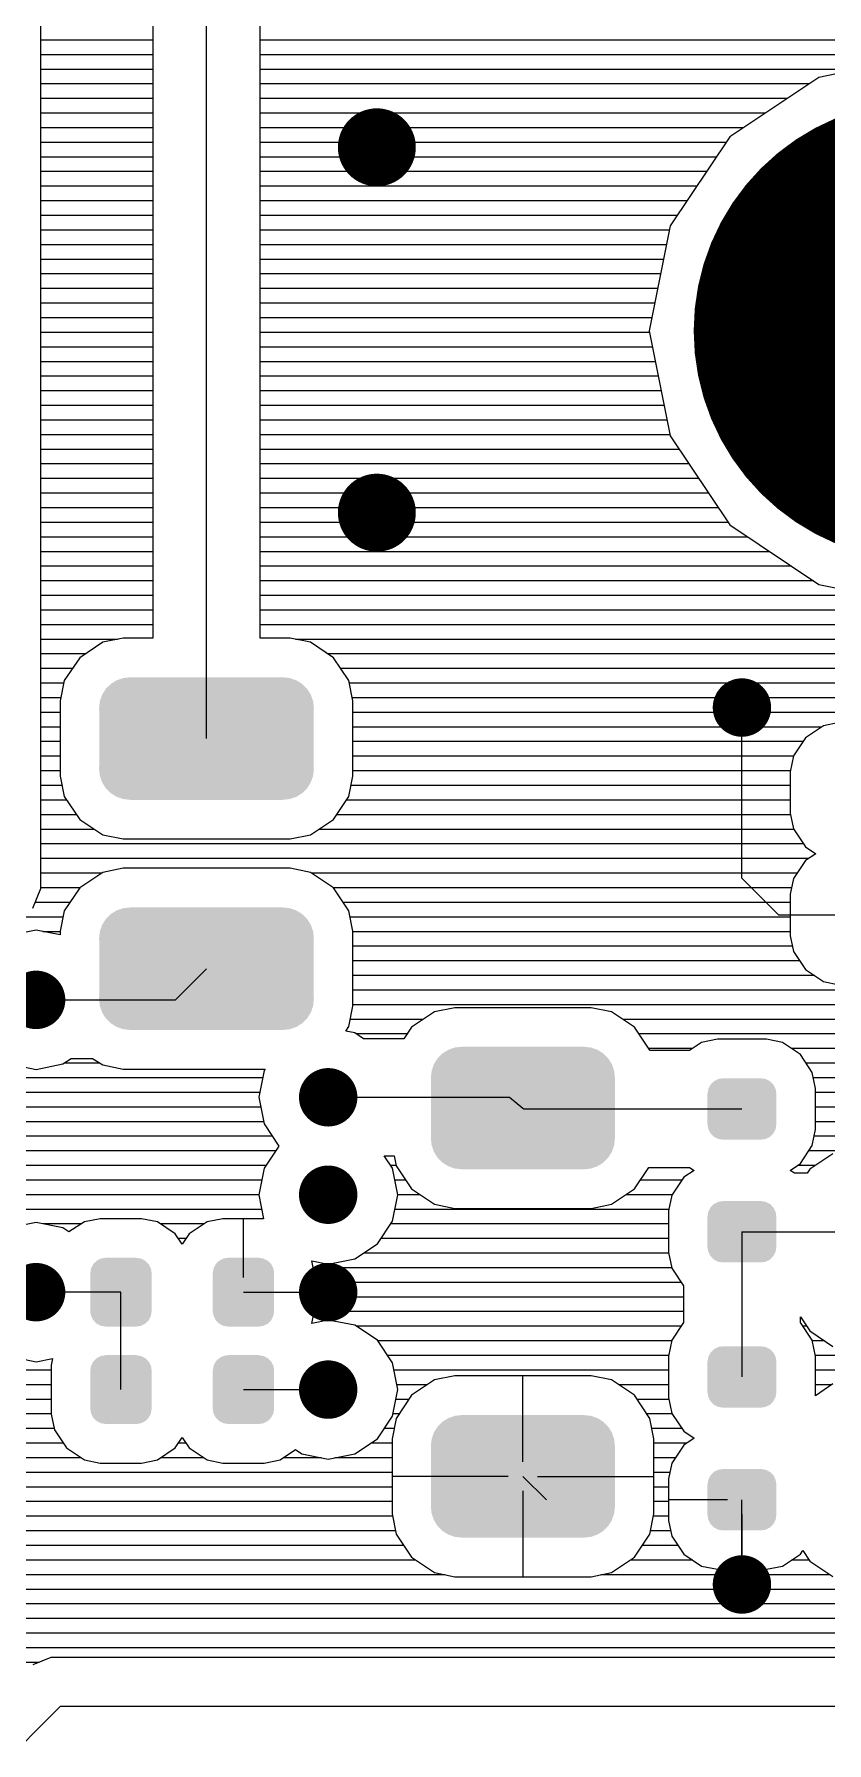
# Model space of a CAD drawing. Extents: x 295 to 953, y 10 to 290.
# Drawn here: x 789.56 to 812.3, y 191.31 to 240.3 of the extents above; entities that cross this region are included whole.
import ezdxf

# ---------------------------------------------------------------- set-up
doc = ezdxf.new("R2010")
doc.units = 0
doc.header["$LTSCALE"] = 5
doc.header["$MEASUREMENT"] = 0
doc.layers.get('0').update_dxf_attribs({"linetype": 'CONTINUOUS', "lineweight": 25})
doc.layers.add('DV-DPO-A6_BOT', color=7, linetype='CONTINUOUS')

msp = doc.modelspace()

# ---------------------------------------------------------------- linework, layer by layer
for points, const_width in [([(799.95, 237.059, -1), (798.832, 237.059, -1)], 1.118), ([(818.382, 231.795, -1), (811.782, 231.795, -1)], 6.599), ([(799.95, 226.582, -1), (798.832, 226.582, -1)], 1.118), ([(810.287, 220.994, -1), (809.449, 220.994, -1)], 0.838), ([(790.031, 212.612, -1), (789.193, 212.612, -1)], 0.838), ([(798.413, 209.818, -1), (797.575, 209.818, -1)], 0.838), ([(798.413, 207.024, -1), (797.575, 207.024, -1)], 0.838), ([(790.031, 204.23, -1), (789.193, 204.23, -1)], 0.838), ([(798.413, 204.23, -1), (797.575, 204.23, -1)], 0.838), ([(798.413, 201.436, -1), (797.575, 201.436, -1)], 0.838), ([(810.287, 195.848, -1), (809.449, 195.848, -1)], 0.838)]:
    msp.add_lwpolyline(points, format="xyb", close=True, dxfattribs=dict(const_width=const_width))
for points in [[(797.494, 221.366), (797.392, 221.529), (791.508, 221.366), (791.612, 221.529)], [(797.392, 221.529), (797.387, 221.533), (791.612, 221.529), (791.615, 221.533)], [(797.387, 221.533), (797.252, 221.669), (791.615, 221.533), (791.752, 221.669)], [(797.252, 221.669), (797.246, 221.672), (791.752, 221.669), (791.755, 221.672)], [(797.246, 221.672), (797.084, 221.774), (791.755, 221.672), (791.92, 221.774)], [(797.084, 221.774), (797.077, 221.776), (791.92, 221.774), (791.924, 221.776)], [(797.077, 221.776), (796.897, 221.839), (791.924, 221.776), (792.108, 221.839)], [(796.897, 221.839), (796.886, 221.84), (792.108, 221.839), (792.111, 221.84)], [(796.886, 221.84), (796.7, 221.861), (792.111, 221.84), (792.303, 221.861)], [(796.7, 221.861), (796.7, 221.865), (792.303, 221.861), (792.303, 221.865)], [(797.583, 220.982), (797.562, 221.174), (791.42, 220.982), (791.442, 221.174)], [(797.58, 220.912), (797.583, 220.982), (791.422, 220.912), (791.42, 220.982)], [(797.56, 221.179), (797.497, 221.361), (791.442, 221.179), (791.507, 221.361)], [(797.562, 221.174), (797.56, 221.179), (791.442, 221.174), (791.442, 221.179)], [(797.497, 221.361), (797.494, 221.366), (791.507, 221.361), (791.508, 221.366)], [(797.58, 219.298), (797.58, 220.912), (791.422, 219.298), (791.422, 220.912)], [(797.583, 219.228), (797.58, 219.298), (791.42, 219.228), (791.422, 219.298)], [(797.561, 219.037), (797.583, 219.228), (791.441, 219.037), (791.42, 219.228)], [(797.561, 219.031), (797.561, 219.037), (791.443, 219.031), (791.441, 219.037)], [(797.496, 218.849), (797.561, 219.031), (791.506, 218.849), (791.443, 219.031)], [(797.494, 218.844), (797.496, 218.849), (791.509, 218.844), (791.506, 218.849)], [(797.391, 218.682), (797.494, 218.844), (791.611, 218.682), (791.509, 218.844)], [(797.388, 218.677), (797.391, 218.682), (791.615, 218.677), (791.611, 218.682)], [(797.251, 218.541), (797.388, 218.677), (791.751, 218.541), (791.615, 218.677)], [(797.247, 218.538), (797.251, 218.541), (791.757, 218.538), (791.751, 218.541)], [(797.083, 218.436), (797.247, 218.538), (791.919, 218.436), (791.757, 218.538)], [(797.079, 218.434), (797.083, 218.436), (791.926, 218.434), (791.919, 218.436)], [(796.895, 218.371), (797.079, 218.434), (792.106, 218.371), (791.926, 218.434)], [(796.892, 218.37), (796.895, 218.371), (792.117, 218.37), (792.106, 218.371)], [(796.7, 218.349), (796.892, 218.37), (792.303, 218.349), (792.117, 218.37)], [(796.7, 218.345), (796.7, 218.349), (792.303, 218.345), (792.303, 218.349)], [(797.246, 215.073), (797.084, 215.175), (791.755, 215.073), (791.92, 215.175)], [(797.084, 215.175), (797.077, 215.177), (791.92, 215.175), (791.924, 215.177)], [(797.077, 215.177), (796.897, 215.24), (791.924, 215.177), (792.108, 215.24)], [(796.897, 215.24), (796.886, 215.241), (792.108, 215.24), (792.111, 215.241)], [(796.886, 215.241), (796.7, 215.261), (792.111, 215.241), (792.303, 215.261)], [(796.7, 215.261), (796.7, 215.266), (792.303, 215.261), (792.303, 215.266)], [(797.56, 214.58), (797.497, 214.761), (791.442, 214.58), (791.507, 214.761)], [(797.497, 214.761), (797.494, 214.766), (791.507, 214.761), (791.508, 214.766)], [(797.494, 214.766), (797.392, 214.929), (791.508, 214.766), (791.612, 214.929)], [(797.392, 214.929), (797.387, 214.934), (791.612, 214.929), (791.615, 214.934)], [(797.387, 214.934), (797.252, 215.069), (791.615, 214.934), (791.752, 215.069)], [(797.252, 215.069), (797.246, 215.073), (791.752, 215.069), (791.755, 215.073)], [(797.583, 214.383), (797.562, 214.574), (791.42, 214.383), (791.442, 214.574)], [(797.58, 214.313), (797.583, 214.383), (791.422, 214.313), (791.42, 214.383)], [(797.58, 212.698), (797.58, 214.313), (791.422, 212.698), (791.422, 214.313)], [(797.562, 214.574), (797.56, 214.58), (791.442, 214.574), (791.442, 214.58)], [(797.583, 212.628), (797.58, 212.698), (791.42, 212.628), (791.422, 212.698)], [(797.561, 212.437), (797.583, 212.628), (791.441, 212.437), (791.42, 212.628)], [(797.561, 212.432), (797.561, 212.437), (791.443, 212.432), (791.441, 212.437)], [(797.496, 212.25), (797.561, 212.432), (791.506, 212.25), (791.443, 212.432)], [(797.494, 212.245), (797.496, 212.25), (791.509, 212.245), (791.506, 212.25)], [(797.391, 212.082), (797.494, 212.245), (791.611, 212.082), (791.509, 212.245)], [(797.388, 212.078), (797.391, 212.082), (791.615, 212.078), (791.611, 212.082)], [(797.251, 211.942), (797.388, 212.078), (791.751, 211.942), (791.615, 212.078)], [(797.247, 211.939), (797.251, 211.942), (791.757, 211.939), (791.751, 211.942)], [(797.083, 211.837), (797.247, 211.939), (791.919, 211.837), (791.757, 211.939)], [(797.079, 211.834), (797.083, 211.837), (791.926, 211.834), (791.919, 211.837)], [(796.895, 211.772), (797.079, 211.834), (792.106, 211.772), (791.926, 211.834)], [(796.892, 211.77), (796.895, 211.772), (792.117, 211.77), (792.106, 211.772)], [(796.7, 211.75), (796.892, 211.77), (792.303, 211.75), (792.117, 211.77)], [(796.7, 211.745), (796.7, 211.75), (792.303, 211.745), (792.303, 211.75)], [(805.883, 211.079), (805.726, 211.179), (801.279, 211.079), (801.44, 211.179)], [(805.726, 211.179), (805.713, 211.183), (801.44, 211.179), (801.448, 211.183)], [(805.713, 211.183), (805.539, 211.244), (801.448, 211.183), (801.628, 211.244)], [(805.539, 211.244), (805.518, 211.247), (801.628, 211.244), (801.635, 211.247)], [(805.518, 211.247), (805.342, 211.267), (801.635, 211.247), (801.822, 211.267)], [(805.342, 211.267), (805.342, 211.27), (801.822, 211.267), (801.822, 211.27)], [(806.198, 210.587), (806.137, 210.764), (800.965, 210.587), (801.028, 210.764)], [(806.137, 210.764), (806.131, 210.774), (801.028, 210.764), (801.031, 210.774)], [(806.131, 210.774), (806.033, 210.932), (801.031, 210.774), (801.133, 210.932)], [(806.033, 210.932), (806.024, 210.94), (801.133, 210.932), (801.138, 210.94)], [(806.024, 210.94), (805.893, 211.073), (801.138, 210.94), (801.272, 211.073)], [(805.893, 211.073), (805.883, 211.079), (801.272, 211.073), (801.279, 211.079)], [(806.222, 210.39), (806.201, 210.577), (800.942, 210.39), (800.963, 210.577)], [(806.222, 210.388), (806.222, 210.39), (800.942, 210.388), (800.942, 210.39)], [(806.222, 208.633), (806.222, 210.388), (800.942, 208.633), (800.942, 210.388)], [(806.201, 210.577), (806.198, 210.587), (800.963, 210.577), (800.965, 210.587)], [(810.765, 210.185), (810.68, 210.274), (808.969, 210.185), (809.06, 210.274)], [(810.68, 210.274), (810.664, 210.283), (809.06, 210.274), (809.069, 210.283)], [(810.664, 210.283), (810.556, 210.339), (809.069, 210.283), (809.185, 210.339)], [(810.556, 210.339), (810.53, 210.344), (809.185, 210.339), (809.194, 210.344)], [(810.53, 210.344), (810.419, 210.362), (809.194, 210.344), (809.318, 210.362)], [(810.857, 209.041), (810.857, 209.924), (808.879, 209.041), (808.879, 209.924)], [(810.855, 209.924), (810.837, 210.048), (808.882, 209.924), (808.902, 210.048)], [(810.837, 210.048), (810.83, 210.062), (808.902, 210.048), (808.904, 210.062)], [(810.83, 210.062), (810.777, 210.174), (808.904, 210.062), (808.963, 210.174)], [(810.777, 210.174), (810.765, 210.185), (808.963, 210.174), (808.969, 210.185)], [(810.835, 208.917), (810.855, 209.041), (808.9, 208.917), (808.882, 209.041)], [(810.832, 208.903), (810.835, 208.917), (808.907, 208.903), (808.9, 208.917)], [(810.774, 208.791), (810.832, 208.903), (808.96, 208.791), (808.907, 208.903)], [(810.768, 208.779), (810.774, 208.791), (808.972, 208.779), (808.96, 208.791)], [(810.677, 208.69), (810.768, 208.779), (809.057, 208.69), (808.972, 208.779)], [(806.222, 208.63), (806.222, 208.633), (800.942, 208.63), (800.942, 208.633)], [(806.2, 208.444), (806.222, 208.63), (800.962, 208.444), (800.942, 208.63)], [(806.199, 208.433), (806.2, 208.444), (800.966, 208.433), (800.962, 208.444)], [(806.136, 208.257), (806.199, 208.433), (801.027, 208.257), (800.966, 208.433)], [(806.133, 208.247), (806.136, 208.257), (801.033, 208.247), (801.027, 208.257)], [(806.031, 208.088), (806.133, 208.247), (801.131, 208.088), (801.033, 208.247)], [(810.668, 208.682), (810.677, 208.69), (809.073, 208.682), (809.057, 208.69)], [(810.552, 208.625), (810.668, 208.682), (809.18, 208.625), (809.073, 208.682)], [(810.542, 208.621), (810.552, 208.625), (809.207, 208.621), (809.18, 208.625)], [(810.419, 208.602), (810.542, 208.621), (809.318, 208.602), (809.207, 208.621)], [(806.026, 208.08), (806.031, 208.088), (801.139, 208.08), (801.131, 208.088)], [(805.891, 207.948), (806.026, 208.08), (801.271, 207.948), (801.139, 208.08)], [(805.885, 207.941), (805.891, 207.948), (801.281, 207.941), (801.271, 207.948)], [(805.724, 207.842), (805.885, 207.941), (801.438, 207.842), (801.281, 207.941)], [(805.716, 207.837), (805.724, 207.842), (801.451, 207.837), (801.438, 207.842)], [(805.535, 207.776), (805.716, 207.837), (801.625, 207.776), (801.451, 207.837)], [(805.528, 207.774), (805.535, 207.776), (801.645, 207.774), (801.625, 207.776)], [(805.342, 207.754), (805.528, 207.774), (801.822, 207.754), (801.645, 207.774)], [(805.342, 207.75), (805.342, 207.754), (801.822, 207.75), (801.822, 207.754)], [(810.664, 206.762), (810.556, 206.819), (809.069, 206.762), (809.185, 206.819)], [(810.556, 206.819), (810.53, 206.823), (809.185, 206.819), (809.194, 206.823)], [(810.53, 206.823), (810.419, 206.842), (809.194, 206.823), (809.318, 206.842)], [(810.857, 205.52), (810.857, 206.403), (808.879, 205.52), (808.879, 206.403)], [(810.855, 206.403), (810.837, 206.527), (808.882, 206.403), (808.902, 206.527)], [(810.837, 206.527), (810.83, 206.541), (808.902, 206.527), (808.904, 206.541)], [(810.83, 206.541), (810.777, 206.653), (808.904, 206.541), (808.963, 206.653)], [(810.777, 206.653), (810.765, 206.665), (808.963, 206.653), (808.969, 206.665)], [(810.765, 206.665), (810.68, 206.754), (808.969, 206.665), (809.06, 206.754)], [(810.68, 206.754), (810.664, 206.762), (809.06, 206.754), (809.069, 206.762)], [(810.835, 205.397), (810.855, 205.52), (808.9, 205.397), (808.882, 205.52)], [(810.832, 205.383), (810.835, 205.397), (808.907, 205.383), (808.9, 205.397)], [(810.774, 205.271), (810.832, 205.383), (808.96, 205.271), (808.907, 205.383)], [(792.928, 204.78), (792.91, 204.903), (791.168, 204.78), (791.189, 204.903)], [(792.91, 204.903), (792.903, 204.918), (791.189, 204.903), (791.192, 204.918)], [(792.903, 204.918), (792.849, 205.028), (791.192, 204.918), (791.25, 205.028)], [(792.849, 205.028), (792.837, 205.041), (791.25, 205.028), (791.257, 205.041)], [(792.837, 205.041), (792.751, 205.128), (791.257, 205.041), (791.348, 205.128)], [(792.751, 205.128), (792.734, 205.137), (791.348, 205.128), (791.358, 205.137)], [(792.734, 205.137), (792.628, 205.193), (791.358, 205.137), (791.474, 205.193)], [(792.628, 205.193), (792.599, 205.197), (791.474, 205.193), (791.484, 205.197)], [(792.599, 205.197), (792.49, 205.215), (791.484, 205.197), (791.607, 205.215)], [(792.49, 205.215), (792.49, 205.219), (791.607, 205.215), (791.607, 205.219)], [(796.443, 204.78), (796.425, 204.903), (794.683, 204.78), (794.704, 204.903)], [(796.425, 204.903), (796.417, 204.918), (794.704, 204.903), (794.706, 204.918)], [(796.417, 204.918), (796.364, 205.028), (794.706, 204.918), (794.765, 205.028)], [(796.364, 205.028), (796.351, 205.041), (794.765, 205.028), (794.772, 205.041)], [(796.351, 205.041), (796.266, 205.128), (794.772, 205.041), (794.863, 205.128)], [(796.266, 205.128), (796.249, 205.137), (794.863, 205.128), (794.873, 205.137)], [(796.249, 205.137), (796.142, 205.193), (794.873, 205.137), (794.989, 205.193)], [(796.142, 205.193), (796.114, 205.197), (794.989, 205.193), (794.999, 205.197)], [(796.114, 205.197), (796.005, 205.215), (794.999, 205.197), (795.122, 205.215)], [(796.005, 205.215), (796.005, 205.219), (795.122, 205.215), (795.122, 205.219)], [(810.768, 205.259), (810.774, 205.271), (808.972, 205.259), (808.96, 205.271)], [(810.677, 205.17), (810.768, 205.259), (809.057, 205.17), (808.972, 205.259)], [(810.668, 205.161), (810.677, 205.17), (809.073, 205.161), (809.057, 205.17)], [(810.552, 205.105), (810.668, 205.161), (809.18, 205.105), (809.073, 205.161)], [(810.542, 205.1), (810.552, 205.105), (809.207, 205.1), (809.18, 205.105)], [(810.419, 205.082), (810.542, 205.1), (809.318, 205.082), (809.207, 205.1)], [(792.928, 204.777), (792.928, 204.78), (791.168, 204.777), (791.168, 204.78)], [(792.928, 203.682), (792.928, 204.777), (791.168, 203.682), (791.168, 204.777)], [(796.443, 204.777), (796.443, 204.78), (794.683, 204.777), (794.683, 204.78)], [(796.443, 203.682), (796.443, 204.777), (794.683, 203.682), (794.683, 204.777)], [(792.928, 203.679), (792.928, 203.682), (791.168, 203.679), (791.168, 203.682)], [(792.908, 203.556), (792.928, 203.679), (791.187, 203.556), (791.168, 203.679)], [(792.905, 203.542), (792.908, 203.556), (791.194, 203.542), (791.187, 203.556)], [(792.846, 203.431), (792.905, 203.542), (791.248, 203.431), (791.194, 203.542)], [(792.84, 203.418), (792.846, 203.431), (791.26, 203.418), (791.248, 203.431)], [(792.748, 203.331), (792.84, 203.418), (791.345, 203.331), (791.26, 203.418)], [(796.443, 203.679), (796.443, 203.682), (794.683, 203.679), (794.683, 203.682)], [(796.422, 203.556), (796.443, 203.679), (794.702, 203.556), (794.683, 203.679)], [(796.42, 203.542), (796.422, 203.556), (794.709, 203.542), (794.702, 203.556)], [(796.361, 203.431), (796.42, 203.542), (794.763, 203.431), (794.709, 203.542)], [(796.354, 203.418), (796.361, 203.431), (794.775, 203.418), (794.763, 203.431)], [(796.263, 203.331), (796.354, 203.418), (794.86, 203.331), (794.775, 203.418)], [(792.739, 203.322), (792.748, 203.331), (791.363, 203.322), (791.345, 203.331)], [(792.622, 203.266), (792.739, 203.322), (791.469, 203.266), (791.363, 203.322)], [(792.613, 203.262), (792.622, 203.266), (791.498, 203.262), (791.469, 203.266)], [(792.49, 203.244), (792.613, 203.262), (791.607, 203.244), (791.498, 203.262)], [(792.49, 203.241), (792.49, 203.244), (791.607, 203.241), (791.607, 203.244)], [(796.254, 203.322), (796.263, 203.331), (794.877, 203.322), (794.86, 203.331)], [(796.137, 203.266), (796.254, 203.322), (794.984, 203.266), (794.877, 203.322)], [(796.128, 203.262), (796.137, 203.266), (795.013, 203.262), (794.984, 203.266)], [(796.005, 203.244), (796.128, 203.262), (795.122, 203.244), (795.013, 203.262)], [(796.005, 203.241), (796.005, 203.244), (795.122, 203.241), (795.122, 203.244)], [(792.734, 202.343), (792.628, 202.399), (791.358, 202.343), (791.474, 202.399)], [(792.628, 202.399), (792.599, 202.403), (791.474, 202.399), (791.484, 202.403)], [(792.599, 202.403), (792.49, 202.421), (791.484, 202.403), (791.607, 202.421)], [(792.49, 202.421), (792.49, 202.425), (791.607, 202.421), (791.607, 202.425)], [(796.249, 202.343), (796.142, 202.399), (794.873, 202.343), (794.989, 202.399)], [(796.142, 202.399), (796.114, 202.403), (794.989, 202.399), (794.999, 202.403)], [(796.114, 202.403), (796.005, 202.421), (794.999, 202.403), (795.122, 202.421)], [(796.005, 202.421), (796.005, 202.425), (795.122, 202.421), (795.122, 202.425)], [(810.855, 202.24), (810.837, 202.364), (808.882, 202.24), (808.902, 202.364)], [(810.837, 202.364), (810.83, 202.378), (808.902, 202.364), (808.904, 202.378)], [(810.83, 202.378), (810.777, 202.49), (808.904, 202.378), (808.963, 202.49)], [(810.777, 202.49), (810.765, 202.502), (808.963, 202.49), (808.969, 202.502)], [(810.765, 202.502), (810.68, 202.591), (808.969, 202.502), (809.06, 202.591)], [(810.68, 202.591), (810.664, 202.599), (809.06, 202.591), (809.069, 202.599)], [(810.664, 202.599), (810.556, 202.656), (809.069, 202.599), (809.185, 202.656)], [(810.556, 202.656), (810.53, 202.66), (809.185, 202.656), (809.194, 202.66)], [(810.53, 202.66), (810.419, 202.679), (809.194, 202.66), (809.318, 202.679)], [(792.928, 201.986), (792.91, 202.109), (791.168, 201.986), (791.189, 202.109)], [(792.928, 201.983), (792.928, 201.986), (791.168, 201.983), (791.168, 201.986)], [(792.928, 200.888), (792.928, 201.983), (791.168, 200.888), (791.168, 201.983)], [(792.91, 202.109), (792.903, 202.124), (791.189, 202.109), (791.192, 202.124)], [(792.903, 202.124), (792.849, 202.234), (791.192, 202.124), (791.25, 202.234)], [(792.849, 202.234), (792.837, 202.247), (791.25, 202.234), (791.257, 202.247)], [(792.837, 202.247), (792.751, 202.334), (791.257, 202.247), (791.348, 202.334)], [(792.751, 202.334), (792.734, 202.343), (791.348, 202.334), (791.358, 202.343)], [(796.443, 201.986), (796.425, 202.109), (794.683, 201.986), (794.704, 202.109)], [(796.443, 201.983), (796.443, 201.986), (794.683, 201.983), (794.683, 201.986)], [(796.443, 200.888), (796.443, 201.983), (794.683, 200.888), (794.683, 201.983)], [(796.425, 202.109), (796.417, 202.124), (794.704, 202.109), (794.706, 202.124)], [(796.417, 202.124), (796.364, 202.234), (794.706, 202.124), (794.765, 202.234)], [(796.364, 202.234), (796.351, 202.247), (794.765, 202.234), (794.772, 202.247)], [(796.351, 202.247), (796.266, 202.334), (794.772, 202.247), (794.863, 202.334)], [(796.266, 202.334), (796.249, 202.343), (794.863, 202.334), (794.873, 202.343)], [(810.857, 201.357), (810.857, 202.24), (808.879, 201.357), (808.879, 202.24)], [(792.928, 200.885), (792.928, 200.888), (791.168, 200.885), (791.168, 200.888)], [(792.908, 200.762), (792.928, 200.885), (791.187, 200.762), (791.168, 200.885)], [(796.443, 200.885), (796.443, 200.888), (794.683, 200.885), (794.683, 200.888)], [(796.422, 200.762), (796.443, 200.885), (794.702, 200.762), (794.683, 200.885)], [(810.835, 201.234), (810.855, 201.357), (808.9, 201.234), (808.882, 201.357)], [(810.832, 201.22), (810.835, 201.234), (808.907, 201.22), (808.9, 201.234)], [(810.774, 201.108), (810.832, 201.22), (808.96, 201.108), (808.907, 201.22)], [(810.768, 201.096), (810.774, 201.108), (808.972, 201.096), (808.96, 201.108)], [(810.677, 201.007), (810.768, 201.096), (809.057, 201.007), (808.972, 201.096)], [(810.668, 200.998), (810.677, 201.007), (809.073, 200.998), (809.057, 201.007)], [(810.552, 200.942), (810.668, 200.998), (809.18, 200.942), (809.073, 200.998)], [(810.542, 200.937), (810.552, 200.942), (809.207, 200.937), (809.18, 200.942)], [(810.419, 200.919), (810.542, 200.937), (809.318, 200.919), (809.207, 200.937)], [(792.905, 200.748), (792.908, 200.762), (791.194, 200.748), (791.187, 200.762)], [(792.846, 200.637), (792.905, 200.748), (791.248, 200.637), (791.194, 200.748)], [(792.84, 200.624), (792.846, 200.637), (791.26, 200.624), (791.248, 200.637)], [(792.748, 200.537), (792.84, 200.624), (791.345, 200.537), (791.26, 200.624)], [(792.739, 200.528), (792.748, 200.537), (791.363, 200.528), (791.345, 200.537)], [(792.622, 200.472), (792.739, 200.528), (791.469, 200.472), (791.363, 200.528)], [(792.613, 200.468), (792.622, 200.472), (791.498, 200.468), (791.469, 200.472)], [(792.49, 200.45), (792.613, 200.468), (791.607, 200.45), (791.498, 200.468)], [(792.49, 200.447), (792.49, 200.45), (791.607, 200.447), (791.607, 200.45)], [(796.42, 200.748), (796.422, 200.762), (794.709, 200.748), (794.702, 200.762)], [(796.361, 200.637), (796.42, 200.748), (794.763, 200.637), (794.709, 200.748)], [(796.354, 200.624), (796.361, 200.637), (794.775, 200.624), (794.763, 200.637)], [(796.263, 200.537), (796.354, 200.624), (794.86, 200.537), (794.775, 200.624)], [(796.254, 200.528), (796.263, 200.537), (794.877, 200.528), (794.86, 200.537)], [(796.137, 200.472), (796.254, 200.528), (794.984, 200.472), (794.877, 200.528)], [(796.128, 200.468), (796.137, 200.472), (795.013, 200.468), (794.984, 200.472)], [(796.005, 200.45), (796.128, 200.468), (795.122, 200.45), (795.013, 200.468)], [(796.005, 200.447), (796.005, 200.45), (795.122, 200.447), (795.122, 200.45)], [(806.024, 200.379), (805.893, 200.511), (801.138, 200.379), (801.272, 200.511)], [(805.893, 200.511), (805.883, 200.518), (801.272, 200.511), (801.279, 200.518)], [(805.883, 200.518), (805.726, 200.617), (801.279, 200.518), (801.44, 200.617)], [(805.726, 200.617), (805.713, 200.622), (801.44, 200.617), (801.448, 200.622)], [(805.713, 200.622), (805.539, 200.683), (801.448, 200.622), (801.628, 200.683)], [(805.539, 200.683), (805.518, 200.685), (801.628, 200.683), (801.635, 200.685)], [(805.518, 200.685), (805.342, 200.705), (801.635, 200.685), (801.822, 200.705)], [(805.342, 200.705), (805.342, 200.709), (801.822, 200.705), (801.822, 200.709)], [(806.222, 199.829), (806.201, 200.015), (800.942, 199.829), (800.963, 200.015)], [(806.201, 200.015), (806.198, 200.026), (800.963, 200.015), (800.965, 200.026)], [(806.198, 200.026), (806.137, 200.203), (800.965, 200.026), (801.028, 200.203)], [(806.137, 200.203), (806.131, 200.212), (801.028, 200.203), (801.031, 200.212)], [(806.131, 200.212), (806.033, 200.371), (801.031, 200.212), (801.133, 200.371)], [(806.033, 200.371), (806.024, 200.379), (801.133, 200.371), (801.138, 200.379)], [(806.222, 199.826), (806.222, 199.829), (800.942, 199.826), (800.942, 199.829)], [(806.222, 198.072), (806.222, 199.826), (800.942, 198.072), (800.942, 199.826)], [(810.83, 198.858), (810.777, 198.97), (808.904, 198.858), (808.963, 198.97)], [(810.777, 198.97), (810.765, 198.982), (808.963, 198.97), (808.969, 198.982)], [(810.765, 198.982), (810.68, 199.07), (808.969, 198.982), (809.06, 199.07)], [(810.68, 199.07), (810.664, 199.079), (809.06, 199.07), (809.069, 199.079)], [(810.664, 199.079), (810.556, 199.135), (809.069, 199.079), (809.185, 199.135)], [(810.556, 199.135), (810.53, 199.14), (809.185, 199.135), (809.194, 199.14)], [(810.53, 199.14), (810.419, 199.158), (809.194, 199.14), (809.318, 199.158)], [(810.857, 197.837), (810.857, 198.72), (808.879, 197.837), (808.879, 198.72)], [(810.855, 198.72), (810.837, 198.844), (808.882, 198.72), (808.902, 198.844)], [(810.837, 198.844), (810.83, 198.858), (808.902, 198.844), (808.904, 198.858)], [(806.222, 198.069), (806.222, 198.072), (800.942, 198.069), (800.942, 198.072)], [(806.2, 197.883), (806.222, 198.069), (800.962, 197.883), (800.942, 198.069)], [(806.199, 197.872), (806.2, 197.883), (800.966, 197.872), (800.962, 197.883)], [(806.136, 197.695), (806.199, 197.872), (801.027, 197.695), (800.966, 197.872)], [(806.133, 197.686), (806.136, 197.695), (801.033, 197.686), (801.027, 197.695)], [(806.031, 197.527), (806.133, 197.686), (801.131, 197.527), (801.033, 197.686)], [(806.026, 197.519), (806.031, 197.527), (801.139, 197.519), (801.131, 197.527)], [(805.891, 197.386), (806.026, 197.519), (801.271, 197.386), (801.139, 197.519)], [(810.835, 197.713), (810.855, 197.837), (808.9, 197.713), (808.882, 197.837)], [(810.832, 197.699), (810.835, 197.713), (808.907, 197.699), (808.9, 197.713)], [(810.774, 197.587), (810.832, 197.699), (808.96, 197.587), (808.907, 197.699)], [(810.768, 197.575), (810.774, 197.587), (808.972, 197.575), (808.96, 197.587)], [(810.677, 197.487), (810.768, 197.575), (809.057, 197.487), (808.972, 197.575)], [(810.668, 197.478), (810.677, 197.487), (809.073, 197.478), (809.057, 197.487)], [(810.552, 197.421), (810.668, 197.478), (809.18, 197.421), (809.073, 197.478)], [(805.885, 197.38), (805.891, 197.386), (801.281, 197.38), (801.271, 197.386)], [(805.724, 197.281), (805.885, 197.38), (801.438, 197.281), (801.281, 197.38)], [(805.716, 197.276), (805.724, 197.281), (801.451, 197.276), (801.438, 197.281)], [(805.535, 197.215), (805.716, 197.276), (801.625, 197.215), (801.451, 197.276)], [(805.528, 197.213), (805.535, 197.215), (801.645, 197.213), (801.625, 197.215)], [(805.342, 197.193), (805.528, 197.213), (801.822, 197.193), (801.645, 197.213)], [(805.342, 197.189), (805.342, 197.193), (801.822, 197.189), (801.822, 197.193)], [(810.542, 197.417), (810.552, 197.421), (809.207, 197.417), (809.18, 197.421)], [(810.419, 197.398), (810.542, 197.417), (809.318, 197.398), (809.207, 197.417)]]:
    msp.add_solid(points)
at = {"layer": 'DV-DPO-A6_BOT'}
for p, q in [((794.501, 220.105), (794.501, 267.793)), ((792.965, 267.156), (792.965, 222.983)), ((796.038, 222.983), (796.038, 267.491)), ((789.752, 216.411), (789.752, 256.695)), ((792.965, 240.133), (789.752, 240.133)), ((823.14, 240.133), (796.038, 240.133)), ((792.965, 239.713), (789.752, 239.713)), ((823.14, 239.713), (796.038, 239.713)), ((815.082, 239.669), (812.07, 239.065)), ((792.965, 239.294), (789.752, 239.294)), ((813.221, 239.294), (796.038, 239.294)), ((792.965, 238.875), (789.752, 238.875)), ((811.785, 238.875), (796.038, 238.875)), ((812.07, 239.065), (809.516, 237.361)), ((792.965, 238.456), (789.752, 238.456)), ((811.159, 238.456), (796.038, 238.456)), ((792.965, 238.037), (789.752, 238.037)), ((810.528, 238.037), (796.038, 238.037)), ((792.965, 237.618), (789.752, 237.618)), ((792.965, 237.199), (789.752, 237.199)), ((809.902, 237.618), (796.038, 237.618)), ((809.41, 237.199), (796.038, 237.199)), ((809.516, 237.361), (807.812, 234.807)), ((792.965, 236.78), (789.752, 236.78)), ((809.131, 236.78), (796.038, 236.78)), ((792.965, 236.361), (789.752, 236.361)), ((808.846, 236.361), (796.038, 236.361)), ((792.965, 235.942), (789.752, 235.942)), ((808.566, 235.942), (796.038, 235.942)), ((792.965, 235.522), (789.752, 235.522)), ((808.287, 235.522), (796.038, 235.522)), ((792.965, 235.103), (789.752, 235.103)), ((808.008, 235.103), (796.038, 235.103)), ((807.812, 234.807), (807.209, 231.795)), ((792.965, 234.684), (789.752, 234.684)), ((792.965, 234.265), (789.752, 234.265)), ((807.784, 234.684), (796.038, 234.684)), ((807.7, 234.265), (796.038, 234.265)), ((792.965, 233.846), (789.752, 233.846)), ((807.616, 233.846), (796.038, 233.846)), ((792.965, 233.427), (789.752, 233.427)), ((807.533, 233.427), (796.038, 233.427)), ((792.965, 233.008), (789.752, 233.008)), ((807.454, 233.008), (796.038, 233.008)), ((792.965, 232.589), (789.752, 232.589)), ((807.371, 232.589), (796.038, 232.589)), ((792.965, 232.17), (789.752, 232.17)), ((807.287, 232.17), (796.038, 232.17)), ((807.209, 231.795), (807.812, 228.783)), ((792.965, 231.751), (789.752, 231.751)), ((792.965, 231.331), (789.752, 231.331)), ((807.22, 231.751), (796.038, 231.751)), ((807.304, 231.331), (796.038, 231.331)), ((792.965, 230.912), (789.752, 230.912)), ((807.387, 230.912), (796.038, 230.912)), ((792.965, 230.493), (789.752, 230.493)), ((807.471, 230.493), (796.038, 230.493)), ((792.965, 230.074), (789.752, 230.074)), ((807.555, 230.074), (796.038, 230.074)), ((792.965, 229.655), (789.752, 229.655)), ((807.639, 229.655), (796.038, 229.655)), ((792.965, 229.236), (789.752, 229.236)), ((792.965, 228.817), (789.752, 228.817)), ((807.723, 229.236), (796.038, 229.236)), ((807.801, 228.817), (796.038, 228.817)), ((792.965, 228.398), (789.752, 228.398)), ((808.069, 228.398), (796.038, 228.398)), ((807.812, 228.783), (809.516, 226.235)), ((792.965, 227.979), (789.752, 227.979)), ((808.348, 227.979), (796.038, 227.979)), ((792.965, 227.56), (789.752, 227.56)), ((808.628, 227.56), (796.038, 227.56)), ((792.965, 227.14), (789.752, 227.14)), ((808.907, 227.14), (796.038, 227.14)), ((792.965, 226.721), (789.752, 226.721)), ((809.187, 226.721), (796.038, 226.721)), ((792.965, 226.302), (789.752, 226.302)), ((792.965, 225.883), (789.752, 225.883)), ((809.466, 226.302), (796.038, 226.302)), ((810.036, 225.883), (796.038, 225.883)), ((809.516, 226.235), (812.07, 224.525)), ((792.965, 225.464), (789.752, 225.464)), ((810.662, 225.464), (796.038, 225.464)), ((792.965, 225.045), (789.752, 225.045)), ((811.293, 225.045), (796.038, 225.045)), ((792.965, 224.626), (789.752, 224.626)), ((811.919, 224.626), (796.038, 224.626)), ((812.07, 224.525), (815.082, 223.927)), ((792.965, 224.207), (789.752, 224.207)), ((813.674, 224.207), (796.038, 224.207)), ((792.965, 223.788), (789.752, 223.788)), ((823.145, 223.788), (796.038, 223.788)), ((792.965, 223.369), (789.752, 223.369)), ((791.953, 222.949), (789.752, 222.949)), ((792.11, 222.983), (791.523, 222.866)), ((792.965, 222.983), (792.11, 222.983)), ((823.145, 223.369), (796.038, 223.369)), ((796.899, 222.983), (796.038, 222.983)), ((797.485, 222.866), (796.899, 222.983)), ((815.266, 222.949), (797.055, 222.949)), ((791.026, 222.53), (789.752, 222.53)), ((791.523, 222.866), (790.864, 222.424)), ((798.145, 222.424), (797.485, 222.866)), ((814.238, 222.53), (797.983, 222.53)), ((790.657, 222.111), (789.752, 222.111)), ((790.864, 222.424), (790.422, 221.765)), ((798.586, 221.765), (798.145, 222.424)), ((813.853, 222.111), (798.352, 222.111)), ((790.411, 221.692), (789.752, 221.692)), ((790.422, 221.765), (790.305, 221.184)), ((798.704, 221.184), (798.586, 221.765)), ((813.607, 221.692), (798.597, 221.692)), ((790.327, 221.273), (789.752, 221.273)), ((790.305, 221.184), (790.305, 219.027)), ((813.523, 221.273), (798.681, 221.273)), ((798.704, 219.027), (798.704, 221.184)), ((809.868, 216.104), (809.868, 220.994)), ((790.305, 220.854), (789.752, 220.854)), ((813.495, 220.854), (798.704, 220.854)), ((812.662, 220.563), (812.204, 220.474)), ((790.305, 220.435), (789.752, 220.435)), ((790.305, 220.016), (789.752, 220.016)), ((812.154, 220.435), (798.704, 220.435)), ((811.617, 220.016), (798.704, 220.016)), ((811.69, 220.127), (811.349, 219.613)), ((812.204, 220.474), (811.69, 220.127)), ((790.305, 219.597), (789.752, 219.597)), ((811.344, 219.597), (798.704, 219.597)), ((811.349, 219.613), (811.254, 219.155)), ((790.305, 219.178), (789.752, 219.178)), ((790.305, 219.027), (790.422, 218.445)), ((798.586, 218.445), (798.704, 219.027)), ((811.26, 219.178), (798.704, 219.178)), ((811.254, 219.155), (811.254, 217.97)), ((790.361, 218.758), (789.752, 218.758)), ((811.254, 218.758), (798.648, 218.758)), ((790.489, 218.339), (789.752, 218.339)), ((790.422, 218.445), (790.864, 217.786)), ((798.145, 217.786), (798.586, 218.445)), ((811.254, 218.339), (798.519, 218.339)), ((790.774, 217.92), (789.752, 217.92)), ((790.864, 217.786), (791.523, 217.345)), ((797.485, 217.345), (798.145, 217.786)), ((811.265, 217.92), (798.234, 217.92)), ((811.254, 217.97), (811.349, 217.518)), ((791.283, 217.501), (789.752, 217.501)), ((811.634, 217.082), (789.752, 217.082)), ((791.523, 217.345), (792.11, 217.227)), ((792.11, 217.227), (796.899, 217.227)), ((796.899, 217.227), (797.485, 217.345)), ((811.355, 217.501), (797.726, 217.501)), ((811.349, 217.518), (811.69, 217.004)), ((811.774, 216.663), (789.752, 216.663)), ((811.69, 216.607), (811.349, 216.093)), ((811.69, 217.004), (811.986, 216.803)), ((811.986, 216.803), (811.69, 216.607)), ((789.752, 215.802), (789.752, 216.411)), ((791.495, 216.244), (789.752, 216.244)), ((791.523, 216.266), (790.864, 215.825)), ((792.11, 216.384), (791.523, 216.266)), ((796.899, 216.384), (792.11, 216.384)), ((797.485, 216.266), (796.899, 216.384)), ((798.145, 215.825), (797.485, 216.266)), ((811.45, 216.244), (797.513, 216.244)), ((810.93, 215.042), (809.868, 216.104)), ((811.349, 216.093), (811.254, 215.64)), ((789.522, 215.238), (789.752, 215.802)), ((790.869, 215.825), (789.752, 215.825)), ((790.864, 215.825), (790.422, 215.165)), ((811.293, 215.825), (798.139, 215.825)), ((798.586, 215.165), (798.145, 215.825)), ((811.254, 215.64), (811.254, 214.45)), ((790.584, 215.406), (789.59, 215.406)), ((790.422, 215.165), (790.305, 214.579)), ((811.254, 215.406), (798.424, 215.406)), ((798.704, 214.579), (798.586, 215.165)), ((789.612, 214.607), (788.852, 214.456)), ((790.389, 214.987), (789.271, 214.987)), ((790.305, 214.472), (789.612, 214.607)), ((811.254, 214.987), (798.62, 214.987)), ((813.361, 215.042), (810.93, 215.042)), ((812.942, 215.042), (811.254, 215.042)), ((790.305, 214.567), (789.807, 214.567)), ((790.305, 214.579), (790.305, 214.472)), ((798.704, 212.427), (798.704, 214.579)), ((811.254, 214.567), (798.704, 214.567)), ((811.316, 214.148), (798.704, 214.148)), ((811.254, 214.45), (811.349, 213.997)), ((811.522, 213.729), (798.704, 213.729)), ((811.349, 213.997), (811.69, 213.483)), ((793.613, 212.612), (794.501, 213.506)), ((811.947, 213.31), (798.704, 213.31)), ((811.69, 213.483), (812.204, 213.137)), ((812.204, 213.137), (812.662, 213.047)), ((819.111, 212.891), (798.704, 212.891)), ((789.612, 212.612), (793.613, 212.612)), ((798.586, 211.846), (798.704, 212.427)), ((819.083, 212.472), (798.704, 212.472)), ((801.045, 212.271), (800.386, 211.829)), ((801.626, 212.388), (801.045, 212.271)), ((805.543, 212.388), (801.626, 212.388)), ((806.124, 212.271), (805.543, 212.388)), ((806.784, 211.829), (806.124, 212.271)), ((798.497, 211.712), (798.586, 211.846)), ((798.759, 211.662), (798.497, 211.712)), ((800.721, 212.053), (798.625, 212.053)), ((800.386, 211.829), (800.162, 211.494)), ((819.167, 212.053), (806.449, 212.053)), ((807.225, 211.17), (806.784, 211.829)), ((799.005, 211.494), (798.759, 211.662)), ((800.251, 211.634), (798.799, 211.634)), ((800.162, 211.494), (799.005, 211.494)), ((819.346, 211.634), (806.918, 211.634)), ((808.455, 211.215), (807.197, 211.215)), ((808.712, 211.393), (808.365, 211.159)), ((809.17, 211.483), (808.712, 211.393)), ((810.572, 211.483), (809.17, 211.483)), ((811.031, 211.393), (810.572, 211.483)), ((811.545, 211.047), (811.031, 211.393)), ((819.631, 211.215), (811.288, 211.215)), ((788.852, 210.773), (789.612, 210.617)), ((789.612, 210.617), (790.377, 210.773)), ((790.377, 210.773), (790.623, 210.935)), ((791.445, 210.796), (790.417, 210.796)), ((790.623, 210.935), (791.232, 210.935)), ((791.232, 210.935), (791.523, 210.745)), ((791.523, 210.745), (792.11, 210.628)), ((807.231, 211.159), (807.225, 211.17)), ((808.365, 211.159), (807.231, 211.159)), ((811.886, 210.533), (811.545, 211.047)), ((820.245, 210.796), (811.712, 210.796)), ((796.116, 210.376), (787.304, 210.376)), ((792.11, 210.628), (796.183, 210.628)), ((796.155, 210.583), (796.005, 209.818)), ((796.183, 210.628), (796.155, 210.583)), ((811.981, 210.075), (811.886, 210.533)), ((823.145, 210.376), (811.919, 210.376)), ((796.033, 209.957), (787.388, 209.957)), ((796.005, 209.818), (796.155, 209.058)), ((797.994, 209.818), (803.196, 209.818)), ((803.196, 209.818), (803.582, 209.51)), ((811.981, 208.89), (811.981, 210.075)), ((823.145, 209.957), (811.981, 209.957)), ((796.06, 209.538), (787.36, 209.538)), ((803.61, 209.482), (803.582, 209.51)), ((809.868, 209.482), (803.61, 209.482)), ((823.145, 209.538), (811.981, 209.538)), ((796.144, 209.119), (787.276, 209.119)), ((796.155, 209.058), (796.58, 208.421)), ((811.886, 208.437), (811.981, 208.89)), ((823.145, 209.119), (811.981, 209.119)), ((796.485, 208.281), (786.645, 208.281)), ((796.39, 208.7), (787.03, 208.7)), ((796.58, 208.421), (796.155, 207.789)), ((811.545, 207.923), (811.886, 208.437)), ((812.908, 208.281), (811.785, 208.281)), ((823.145, 208.7), (811.942, 208.7)), ((796.206, 207.862), (785.616, 207.862)), ((796.155, 207.789), (796.005, 207.024)), ((799.838, 207.789), (799.603, 208.141)), ((799.603, 208.141), (799.883, 208.141)), ((799.939, 207.862), (799.788, 207.862)), ((799.989, 207.024), (799.838, 207.789)), ((799.883, 208.141), (799.944, 207.851)), ((799.944, 207.851), (800.386, 207.191)), ((806.784, 207.191), (807.197, 207.806)), ((807.197, 207.806), (808.365, 207.806)), ((808.365, 207.806), (808.494, 207.722)), ((811.249, 207.722), (811.545, 207.923)), ((811.981, 207.862), (811.461, 207.862)), ((811.819, 207.756), (811.74, 207.638)), ((812.478, 208.197), (811.819, 207.756)), ((796.088, 207.443), (784.991, 207.443)), ((800.218, 207.443), (799.905, 207.443)), ((808.142, 207.443), (806.951, 207.443)), ((808.198, 207.527), (807.857, 207.012)), ((808.494, 207.722), (808.198, 207.527)), ((811.377, 207.638), (811.249, 207.722)), ((811.74, 207.638), (811.377, 207.638)), ((796.005, 207.024), (784.991, 207.024)), ((796.005, 207.024), (796.139, 206.336)), ((799.838, 206.264), (799.989, 207.024)), ((800.631, 207.024), (799.989, 207.024)), ((800.386, 207.191), (801.045, 206.75)), ((806.124, 206.75), (806.784, 207.191)), ((807.862, 207.024), (806.538, 207.024)), ((807.857, 207.012), (807.762, 206.56)), ((796.088, 206.605), (784.991, 206.605)), ((791.45, 206.336), (790.998, 206.247)), ((792.641, 206.336), (791.45, 206.336)), ((793.093, 206.247), (792.641, 206.336)), ((794.971, 206.336), (794.518, 206.247)), ((796.139, 206.336), (794.971, 206.336)), ((795.563, 204.649), (795.563, 206.336)), ((807.773, 206.605), (799.905, 206.605)), ((801.045, 206.75), (801.626, 206.632)), ((801.626, 206.632), (805.543, 206.632)), ((805.543, 206.632), (806.124, 206.75)), ((807.762, 206.56), (807.762, 205.37)), ((789.612, 206.225), (788.852, 206.074)), ((790.377, 206.074), (789.612, 206.225)), ((790.908, 206.185), (789.807, 206.185)), ((790.556, 205.956), (790.377, 206.074)), ((790.998, 206.247), (790.556, 205.956)), ((793.607, 205.906), (793.093, 206.247)), ((794.429, 206.185), (793.183, 206.185)), ((793.803, 205.61), (793.607, 205.906)), ((794.004, 205.906), (793.803, 205.61)), ((794.518, 206.247), (794.004, 205.906)), ((799.408, 205.615), (799.838, 206.264)), ((807.762, 206.185), (799.788, 206.185)), ((809.868, 205.962), (814.931, 205.962)), ((809.868, 205.962), (809.868, 201.799)), ((793.909, 205.766), (793.702, 205.766)), ((798.759, 205.185), (799.408, 205.615)), ((807.767, 205.347), (799.005, 205.347)), ((807.762, 205.766), (799.508, 205.766)), ((807.762, 205.37), (807.857, 204.917)), ((797.564, 204.934), (797.525, 205.124)), ((797.525, 205.124), (797.994, 205.029)), ((797.564, 203.526), (797.564, 204.934)), ((807.851, 204.928), (797.564, 204.928)), ((797.994, 205.029), (798.759, 205.185)), ((807.857, 204.917), (808.192, 204.408)), ((808.125, 204.509), (797.564, 204.509)), ((808.192, 204.408), (808.192, 203.358)), ((792.048, 204.23), (789.612, 204.23)), ((792.048, 201.436), (792.048, 204.23)), ((795.563, 204.23), (797.994, 204.23)), ((795.982, 204.23), (797.564, 204.23)), ((808.192, 204.09), (797.564, 204.09)), ((797.525, 203.336), (797.564, 203.526)), ((797.994, 203.431), (797.525, 203.336)), ((808.192, 203.671), (797.564, 203.671)), ((798.759, 203.28), (797.994, 203.431)), ((808.192, 203.358), (807.857, 202.849)), ((811.545, 203.358), (811.545, 203.52)), ((811.545, 203.52), (811.819, 203.118)), ((811.886, 202.849), (811.545, 203.358)), ((799.408, 202.849), (798.759, 203.28)), ((808.125, 203.252), (798.799, 203.252)), ((799.838, 202.201), (799.408, 202.849)), ((807.857, 202.849), (807.762, 202.391)), ((811.729, 203.252), (811.617, 203.252)), ((811.819, 203.118), (812.478, 202.676)), ((811.981, 202.391), (811.886, 202.849)), ((788.852, 202.391), (789.612, 202.235)), ((807.851, 202.833), (799.413, 202.833)), ((807.767, 202.414), (799.698, 202.414)), ((807.762, 202.391), (807.762, 201.206)), ((812.238, 202.833), (811.891, 202.833)), ((820.245, 202.414), (811.975, 202.414)), ((811.981, 201.262), (811.981, 202.391)), ((790.048, 201.994), (787.304, 201.994)), ((789.612, 202.235), (790.087, 202.33)), ((790.087, 202.33), (790.048, 202.14)), ((790.048, 202.14), (790.048, 200.732)), ((799.989, 201.436), (799.838, 202.201)), ((807.762, 201.994), (799.877, 201.994)), ((820.91, 201.994), (811.981, 201.994)), ((790.048, 201.575), (787.388, 201.575)), ((795.563, 201.436), (797.994, 201.436)), ((799.838, 200.676), (799.989, 201.436)), ((800.844, 201.575), (799.961, 201.575)), ((801.045, 201.715), (800.386, 201.274)), ((801.626, 201.827), (801.045, 201.715)), ((805.543, 201.827), (801.626, 201.827)), ((803.582, 199.368), (803.582, 201.827)), ((806.124, 201.715), (805.543, 201.827)), ((806.784, 201.274), (806.124, 201.715)), ((807.762, 201.575), (806.326, 201.575)), ((812.478, 201.598), (811.981, 201.262)), ((812.45, 201.575), (811.981, 201.575)), ((790.048, 201.156), (787.36, 201.156)), ((800.307, 201.156), (799.933, 201.156)), ((800.386, 201.274), (799.944, 200.609)), ((807.225, 200.609), (806.784, 201.274)), ((807.773, 201.156), (806.862, 201.156)), ((807.762, 201.206), (807.857, 200.754)), ((790.048, 200.737), (787.276, 200.737)), ((790.048, 200.732), (790.137, 200.279)), ((799.408, 200.027), (799.838, 200.676)), ((799.944, 200.609), (799.827, 200.027)), ((800.028, 200.737), (799.849, 200.737)), ((807.862, 200.737), (807.141, 200.737)), ((807.343, 200.027), (807.225, 200.609)), ((807.857, 200.754), (808.198, 200.24)), ((790.132, 200.318), (787.03, 200.318)), ((790.137, 200.279), (790.484, 199.765)), ((793.607, 199.765), (793.803, 200.061)), ((793.803, 200.061), (794.004, 199.765)), ((798.759, 199.597), (799.408, 200.027)), ((799.883, 200.318), (799.603, 200.318)), ((799.827, 200.027), (799.827, 197.876)), ((808.142, 200.318), (807.287, 200.318)), ((807.343, 197.876), (807.343, 200.027)), ((808.198, 200.24), (808.494, 200.039)), ((808.494, 200.039), (808.198, 199.843)), ((790.908, 199.48), (785.616, 199.48)), ((790.394, 199.899), (786.645, 199.899)), ((790.484, 199.765), (790.998, 199.418)), ((790.998, 199.418), (791.45, 199.329)), ((792.641, 199.329), (793.093, 199.418)), ((793.093, 199.418), (793.607, 199.765)), ((794.429, 199.48), (793.183, 199.48)), ((793.909, 199.899), (793.702, 199.899)), ((794.004, 199.765), (794.518, 199.418)), ((794.518, 199.418), (794.971, 199.329)), ((796.161, 199.329), (796.614, 199.418)), ((796.614, 199.418), (797.055, 199.714)), ((797.804, 199.48), (796.703, 199.48)), ((797.055, 199.714), (797.234, 199.597)), ((797.234, 199.597), (797.994, 199.441)), ((797.994, 199.441), (798.759, 199.597)), ((799.827, 199.48), (798.189, 199.48)), ((799.827, 199.899), (799.218, 199.899)), ((808.281, 199.899), (807.343, 199.899)), ((807.957, 199.48), (807.343, 199.48)), ((808.198, 199.843), (807.857, 199.329)), ((799.827, 199.061), (762.152, 199.061)), ((791.45, 199.329), (792.641, 199.329)), ((794.971, 199.329), (796.161, 199.329)), ((803.163, 198.949), (799.827, 198.949)), ((804.258, 198.278), (803.582, 198.949)), ((804.001, 198.949), (807.343, 198.949)), ((807.801, 199.061), (807.343, 199.061)), ((807.857, 199.329), (807.762, 198.876)), ((799.827, 198.642), (782.582, 198.642)), ((803.582, 198.53), (803.582, 196.071)), ((807.762, 198.642), (807.343, 198.642)), ((807.762, 198.876), (807.762, 197.686)), ((799.827, 198.223), (783.208, 198.223)), ((807.762, 198.223), (807.343, 198.223)), ((809.449, 198.278), (807.762, 198.278)), ((809.868, 195.848), (809.868, 198.278)), ((799.844, 197.803), (783.622, 197.803)), ((799.827, 197.876), (799.944, 197.289)), ((807.225, 197.289), (807.343, 197.876)), ((807.762, 197.803), (807.326, 197.803)), ((807.762, 197.686), (807.857, 197.233)), ((809.868, 197.859), (809.868, 196.283)), ((799.922, 197.384), (783.901, 197.384)), ((800.162, 196.965), (784.141, 196.965)), ((799.944, 197.289), (800.386, 196.63)), ((806.784, 196.63), (807.225, 197.289)), ((808.03, 196.965), (807.007, 196.965)), ((807.823, 197.384), (807.248, 197.384)), ((807.857, 197.233), (808.198, 196.719)), ((800.508, 196.546), (784.225, 196.546)), ((800.386, 196.63), (801.045, 196.188)), ((806.124, 196.188), (806.784, 196.63)), ((808.455, 196.546), (806.661, 196.546)), ((808.198, 196.719), (808.712, 196.373)), ((811.031, 196.373), (811.545, 196.719)), ((811.796, 196.546), (811.288, 196.546)), ((811.545, 196.719), (811.612, 196.82)), ((811.612, 196.82), (811.819, 196.518)), ((811.819, 196.518), (812.478, 196.077)), ((801.352, 196.127), (784.309, 196.127)), ((801.045, 196.188), (801.626, 196.071)), ((801.626, 196.071), (805.543, 196.071)), ((805.543, 196.071), (806.124, 196.188)), ((812.4, 196.127), (805.817, 196.127)), ((808.712, 196.373), (809.17, 196.283)), ((809.17, 196.283), (810.572, 196.283)), ((810.572, 196.283), (811.031, 196.373)), ((813.495, 195.708), (784.337, 195.708)), ((813.579, 195.289), (784.253, 195.289)), ((813.758, 194.87), (784.169, 194.87)), ((814.657, 194.032), (783.717, 194.032)), ((814.043, 194.451), (783.996, 194.451)), ((789.696, 193.612), (783.42, 193.612)), ((790.037, 193.752), (789.522, 193.54)), ((826.912, 193.752), (790.037, 193.752)), ((787.516, 189.561), (790.31, 192.355)), ((790.31, 192.355), (826.632, 192.355))]:
    msp.add_line(p, q, dxfattribs=at)

doc.saveas('drawing.dxf')
